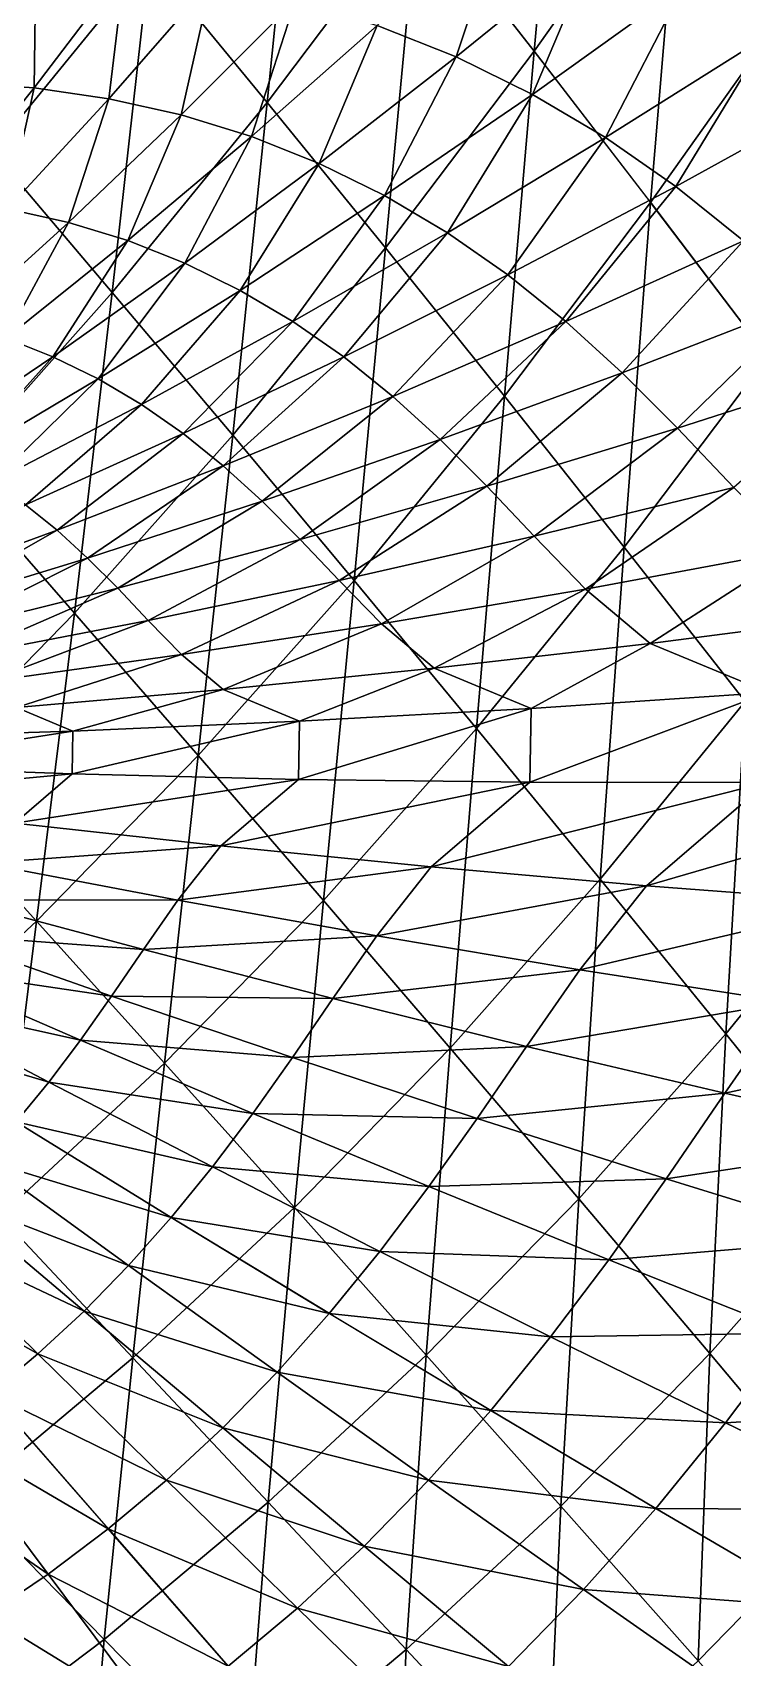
# Model space of a CAD drawing. Header units: metres. Extents: x -232 to 179, y -162 to 161.
# Drawn here: x 110.85 to 130.44, y -123.41 to -77.97 of the extents above; entities that cross this region are included whole.
import ezdxf

# ---------------------------------------------------------------- set-up
doc = ezdxf.new("R2010")
doc.units = ezdxf.units.M

msp = doc.modelspace()

# ---------------------------------------------------------------- linework, layer by layer
for points in [[(124.88434, -78.48924, -635.59906), (125.79421, -68.472946, -642.75964), (121.63532, -74.33864, -643.8518), (121.63542, -74.33854, -643.8517)], [(125.79421, -68.472946, -642.75964), (124.88434, -78.48924, -635.59906), (128.98364, -72.707596, -634.5226), (128.98375, -72.7075, -634.52246)], [(117.42078, -79.92327, -644.7503), (118.3929, -70.25773, -651.8938), (114.123, -75.915726, -652.80414), (114.1231, -75.91563, -652.804)], [(118.3929, -70.25773, -651.8938), (117.42078, -79.92327, -644.7503), (121.63532, -74.33864, -643.8518), (121.63542, -74.33854, -643.8517)], [(110.83106, -71.962814, -660.6656), (109.72917, -81.30166, -653.4881), (114.123, -75.915726, -652.80414), (114.1231, -75.91563, -652.804)], [(128.14575, -82.718994, -627.11444), (128.98364, -72.707596, -634.5226), (124.88434, -78.48924, -635.59906), (124.88444, -78.48914, -635.59894)], [(128.98364, -72.707596, -634.5226), (128.14575, -82.718994, -627.11444), (132.18024, -77.02874, -626.055), (132.18034, -77.02864, -626.0549)], [(133.42638, -73.41688, -504.79126), (131.42117, -78.0527, -508.93576), (129.07355, -76.666405, -506.83118), (129.07365, -76.666306, -506.8311)], [(120.73017, -83.993866, -636.4847), (121.63532, -74.33864, -643.8518), (117.42078, -79.92327, -644.7503), (117.420876, -79.92317, -644.7502)], [(124.09555, -74.46286, -502.79486), (122.70837, -78.65416, -507.1269), (120.49783, -77.77774, -505.39368), (120.49793, -77.77764, -505.3936)], [(121.63532, -74.33864, -643.8518), (120.73017, -83.993866, -636.4847), (124.88434, -78.48924, -635.59906), (124.88444, -78.48914, -635.59894)], [(122.70837, -78.65416, -507.1269), (124.09555, -74.46286, -502.79486), (126.63101, -75.4681, -504.78284), (126.63111, -75.468, -504.78275)], [(126.63101, -75.4681, -504.78284), (124.83789, -79.6989, -508.91272), (122.70837, -78.65416, -507.1269), (122.708466, -78.65406, -507.1268)], [(124.83789, -79.6989, -508.91272), (126.63101, -75.4681, -504.78284), (129.07355, -76.666405, -506.83118), (129.07365, -76.666306, -506.8311)], [(108.77341, -79.37345, -502.59503), (108.42308, -76.03221, -497.6882), (110.94976, -76.02228, -499.08325), (110.94986, -76.02218, -499.08316)], [(110.94976, -76.02228, -499.08325), (110.90303, -79.52052, -503.8609), (108.77341, -79.37345, -502.59503), (108.773506, -79.37335, -502.59494)], [(113.08394, -85.239365, -645.4254), (114.123, -75.915726, -652.80414), (109.72917, -81.30166, -653.4881), (109.72927, -81.30156, -653.488)], [(110.90303, -79.52052, -503.8609), (110.94976, -76.02228, -499.08325), (113.42883, -76.193474, -500.55682), (113.42893, -76.193375, -500.55673)], [(113.42883, -76.193474, -500.55682), (112.98433, -79.822075, -505.18945), (110.90303, -79.52052, -503.8609), (110.90313, -79.520424, -503.8608)], [(112.98433, -79.822075, -505.18945), (113.42883, -76.193474, -500.55682), (115.85167, -76.54451, -502.10342), (115.85177, -76.54441, -502.10333)], [(114.123, -75.915726, -652.80414), (113.08394, -85.239365, -645.4254), (117.42078, -79.92327, -644.7503), (117.420876, -79.92317, -644.7502)], [(115.85167, -76.54451, -502.10342), (115.01051, -80.27646, -506.576), (112.98433, -79.822075, -505.18945), (112.98443, -79.821976, -505.18936)], [(115.01051, -80.27646, -506.576), (115.85167, -76.54451, -502.10342), (118.21034, -77.07346, -503.7175), (118.21044, -77.073364, -503.7174)], [(129.07355, -76.666405, -506.83118), (126.88466, -80.90753, -510.74762), (124.83789, -79.6989, -508.91272), (124.83799, -79.6988, -508.91263)], [(126.88466, -80.90753, -510.74762), (129.07355, -76.666405, -506.83118), (131.42117, -78.0527, -508.93576), (131.42128, -78.0526, -508.93567)], [(118.21034, -77.07346, -503.7175), (116.975555, -80.88146, -508.0159), (115.01051, -80.27646, -506.576), (115.01061, -80.27636, -506.5759)], [(116.975555, -80.88146, -508.0159), (118.21034, -77.07346, -503.7175), (120.49783, -77.77774, -505.39368), (120.49793, -77.77764, -505.3936)], [(131.42601, -87.03847, -618.37427), (132.18024, -77.02874, -626.055), (128.14575, -82.718994, -627.11444), (128.14586, -82.718895, -627.1143)], [(120.49783, -77.77774, -505.39368), (118.87448, -81.63434, -509.50482), (116.975555, -80.88146, -508.0159), (116.975655, -80.88136, -508.0158)], [(118.87448, -81.63434, -509.50482), (120.49783, -77.77774, -505.39368), (122.70837, -78.65416, -507.1269), (122.708466, -78.65406, -507.1268)], [(131.42117, -78.0527, -508.93576), (128.85036, -82.275024, -512.6295), (126.88466, -80.90753, -510.74762), (126.88476, -80.90743, -510.74753)], [(128.85036, -82.275024, -512.6295), (131.42117, -78.0527, -508.93576), (133.67581, -79.6212, -511.09433), (133.67592, -79.6211, -511.09424)], [(124.05725, -88.1366, -627.9861), (124.88434, -78.48924, -635.59906), (120.73017, -83.993866, -636.4847), (120.73027, -83.99377, -636.48456)], [(124.88434, -78.48924, -635.59906), (124.05725, -88.1366, -627.9861), (128.14575, -82.718994, -627.11444), (128.14586, -82.718895, -627.1143)], [(122.70837, -78.65416, -507.1269), (120.70382, -82.53181, -511.03888), (118.87448, -81.63434, -509.50482), (118.87458, -81.63424, -509.50473)], [(120.70382, -82.53181, -511.03888), (122.70837, -78.65416, -507.1269), (124.83789, -79.6989, -508.91272), (124.83799, -79.6988, -508.91263)], [(108.403076, -82.644035, -507.16663), (108.77341, -79.37345, -502.59503), (110.90303, -79.52052, -503.8609), (110.90313, -79.520424, -503.8608)], [(110.90303, -79.52052, -503.8609), (110.15604, -82.898026, -508.28564), (108.403076, -82.644035, -507.16663), (108.403175, -82.643936, -507.16653)], [(110.15604, -82.898026, -508.28564), (110.90303, -79.52052, -503.8609), (112.98433, -79.822075, -505.18945), (112.98443, -79.821976, -505.18936)], [(112.98433, -79.822075, -505.18945), (111.86259, -83.28072, -509.45343), (110.15604, -82.898026, -508.28564), (110.156136, -82.89793, -508.28555)], [(111.86259, -83.28072, -509.45343), (112.98433, -79.822075, -505.18945), (115.01051, -80.27646, -506.576), (115.01061, -80.27636, -506.5759)], [(116.455475, -89.233795, -637.15015), (117.42078, -79.92327, -644.7503), (113.08394, -85.239365, -645.4254), (113.08404, -85.239265, -645.4253)], [(117.42078, -79.92327, -644.7503), (116.455475, -89.233795, -637.15015), (120.73017, -83.993866, -636.4847), (120.73027, -83.99377, -636.48456)], [(124.83789, -79.6989, -508.91272), (122.462074, -83.57007, -512.6151), (120.70382, -82.53181, -511.03888), (120.70392, -82.53171, -511.0388)], [(122.462074, -83.57007, -512.6151), (124.83789, -79.6989, -508.91272), (126.88466, -80.90753, -510.74762), (126.88476, -80.90743, -510.74753)], [(133.67581, -79.6212, -511.09433), (130.74179, -83.79571, -514.5591), (128.85036, -82.275024, -512.6295), (128.85046, -82.274925, -512.6294)], [(115.01051, -80.27646, -506.576), (113.51763, -83.79029, -510.6662), (111.86259, -83.28072, -509.45343), (111.862686, -83.280624, -509.45334)], [(113.51763, -83.79029, -510.6662), (115.01051, -80.27646, -506.576), (116.975555, -80.88146, -508.0159), (116.975655, -80.88136, -508.0158)], [(116.975555, -80.88146, -508.0159), (115.117, -84.42439, -511.92023), (113.51763, -83.79029, -510.6662), (113.51773, -83.79019, -510.6661)], [(115.117, -84.42439, -511.92023), (116.975555, -80.88146, -508.0159), (118.87448, -81.63434, -509.50482), (118.87458, -81.63424, -509.50473)], [(109.72917, -81.30166, -653.4881), (108.591156, -90.28762, -645.85895), (113.08394, -85.239365, -645.4254), (113.08404, -85.239265, -645.4253)], [(126.88466, -80.90753, -510.74762), (124.15068, -84.7448, -514.2318), (122.462074, -83.57007, -512.6151), (122.46217, -83.56997, -512.615)], [(124.15068, -84.7448, -514.2318), (126.88466, -80.90753, -510.74762), (128.85036, -82.275024, -512.6295), (128.85046, -82.274925, -512.6294)], [(118.87448, -81.63434, -509.50482), (116.65775, -85.18028, -513.2123), (115.117, -84.42439, -511.92023), (115.117096, -84.42429, -511.92014)], [(116.65775, -85.18028, -513.2123), (118.87448, -81.63434, -509.50482), (120.70382, -82.53181, -511.03888), (120.70392, -82.53171, -511.0388)], [(120.70382, -82.53181, -511.03888), (118.13863, -86.054756, -514.53986), (116.65775, -85.18028, -513.2123), (116.65785, -85.18018, -513.21216)], [(118.13863, -86.054756, -514.53986), (120.70382, -82.53181, -511.03888), (122.462074, -83.57007, -512.6151), (122.46217, -83.56997, -512.615)], [(128.85036, -82.275024, -512.6295), (125.7755, -86.05112, -515.8893), (124.15068, -84.7448, -514.2318), (124.15078, -84.7447, -514.2317)], [(125.7755, -86.05112, -515.8893), (128.85036, -82.275024, -512.6295), (130.74179, -83.79571, -514.5591), (130.7419, -83.79561, -514.55896)], [(108.75785, -86.10079, -512.35504), (110.15604, -82.898026, -508.28564), (111.86259, -83.28072, -509.45343), (111.862686, -83.280624, -509.45334)], [(127.408806, -92.36163, -619.23065), (128.14575, -82.718994, -627.11444), (124.05725, -88.1366, -627.9861), (124.05735, -88.1365, -627.98596)], [(128.14575, -82.718994, -627.11444), (127.408806, -92.36163, -619.23065), (131.42601, -87.03847, -618.37427), (131.42612, -87.03837, -618.37415)], [(111.86259, -83.28072, -509.45343), (110.114204, -86.51839, -513.3489), (108.75785, -86.10079, -512.35504), (108.75795, -86.10069, -512.3549)], [(110.114204, -86.51839, -513.3489), (111.86259, -83.28072, -509.45343), (113.51763, -83.79029, -510.6662), (113.51773, -83.79019, -510.6661)], [(122.462074, -83.57007, -512.6151), (119.56085, -87.04417, -515.9015), (118.13863, -86.054756, -514.53986), (118.13873, -86.05466, -514.53973)], [(119.56085, -87.04417, -515.9015), (122.462074, -83.57007, -512.6151), (124.15068, -84.7448, -514.2318), (124.15078, -84.7447, -514.2317)], [(113.51763, -83.79029, -510.6662), (111.42492, -87.038055, -514.3766), (110.114204, -86.51839, -513.3489), (110.1143, -86.51829, -513.34875)], [(111.42492, -87.038055, -514.3766), (113.51763, -83.79029, -510.6662), (115.117, -84.42439, -511.92023), (115.117096, -84.42429, -511.92014)], [(119.85013, -93.29368, -628.641), (120.73017, -83.993866, -636.4847), (116.455475, -89.233795, -637.15015), (116.455574, -89.233696, -637.15)], [(120.73017, -83.993866, -636.4847), (119.85013, -93.29368, -628.641), (124.05725, -88.1366, -627.9861), (124.05735, -88.1365, -627.98596)], [(130.74179, -83.79571, -514.5591), (127.34959, -87.48336, -517.5917), (125.7755, -86.05112, -515.8893), (125.7756, -86.05102, -515.88916)], [(127.34959, -87.48336, -517.5917), (130.74179, -83.79571, -514.5591), (132.57419, -85.46298, -516.5408), (132.5743, -85.46288, -516.54065)], [(115.117, -84.42439, -511.92023), (112.6876, -87.657524, -515.4355), (111.42492, -87.038055, -514.3766), (111.42502, -87.03796, -514.37646)], [(112.6876, -87.657524, -515.4355), (115.117, -84.42439, -511.92023), (116.65775, -85.18028, -513.2123), (116.65785, -85.18018, -513.21216)], [(124.15068, -84.7448, -514.2318), (120.92935, -88.14441, -517.29755), (119.56085, -87.04417, -515.9015), (119.56095, -87.04407, -515.90137)], [(120.92935, -88.14441, -517.29755), (124.15068, -84.7448, -514.2318), (125.7755, -86.05112, -515.8893), (125.7756, -86.05102, -515.88916)], [(112.02706, -94.20972, -637.57745), (113.08394, -85.239365, -645.4254), (108.591156, -90.28762, -645.85895), (108.591255, -90.28752, -645.8588)], [(113.08394, -85.239365, -645.4254), (112.02706, -94.20972, -637.57745), (116.455475, -89.233795, -637.15015), (116.455574, -89.233696, -637.15)], [(116.65775, -85.18028, -513.2123), (113.90122, -88.374176, -516.52344), (112.6876, -87.657524, -515.4355), (112.6877, -87.657425, -515.43536)], [(113.90122, -88.374176, -516.52344), (116.65775, -85.18028, -513.2123), (118.13863, -86.054756, -514.53986), (118.13873, -86.05466, -514.53973)], [(132.57419, -85.46298, -516.5408), (128.89874, -89.03471, -519.3492), (127.34959, -87.48336, -517.5917), (127.349686, -87.48326, -517.59155)], [(128.89874, -89.03471, -519.3492), (132.57419, -85.46298, -516.5408), (134.37756, -87.268906, -518.58673), (134.37767, -87.26881, -518.5866)], [(118.13863, -86.054756, -514.53986), (115.066765, -89.18501, -517.63934), (113.90122, -88.374176, -516.52344), (113.90132, -88.37408, -516.5233)], [(115.066765, -89.18501, -517.63934), (118.13863, -86.054756, -514.53986), (119.56085, -87.04417, -515.9015), (119.56095, -87.04407, -515.90137)], [(125.7755, -86.05112, -515.8893), (122.25512, -89.35071, -518.7313), (120.92935, -88.14441, -517.29755), (120.92945, -88.14431, -517.2974)], [(122.25512, -89.35071, -518.7313), (125.7755, -86.05112, -515.8893), (127.34959, -87.48336, -517.5917), (127.349686, -87.48326, -517.59155)], [(107.78842, -89.48738, -516.8772), (110.114204, -86.51839, -513.3489), (111.42492, -87.038055, -514.3766), (111.42502, -87.03796, -514.37646)], [(111.42492, -87.038055, -514.3766), (108.78259, -89.97511, -517.71094), (107.78842, -89.48738, -516.8772), (107.78852, -89.48728, -516.8771)], [(108.78259, -89.97511, -517.71094), (111.42492, -87.038055, -514.3766), (112.6876, -87.657524, -515.4355), (112.6877, -87.657425, -515.43536)], [(119.56085, -87.04417, -515.9015), (116.18828, -90.08669, -518.78345), (115.066765, -89.18501, -517.63934), (115.066864, -89.18491, -517.6392)], [(116.18828, -90.08669, -518.78345), (119.56085, -87.04417, -515.9015), (120.92935, -88.14441, -517.29755), (120.92945, -88.14431, -517.2974)], [(130.79224, -96.68032, -610.19165), (131.42601, -87.03847, -618.37427), (127.408806, -92.36163, -619.23065), (127.408905, -92.361534, -619.2305)], [(112.6876, -87.657524, -515.4355), (109.73813, -90.53937, -518.5675), (108.78259, -89.97511, -517.71094), (108.78269, -89.97501, -517.7108)], [(109.73813, -90.53937, -518.5675), (112.6876, -87.657524, -515.4355), (113.90122, -88.374176, -516.52344), (113.90132, -88.37408, -516.5233)], [(127.34959, -87.48336, -517.5917), (123.55989, -90.65733, -520.2116), (122.25512, -89.35071, -518.7313), (122.25522, -89.35061, -518.7312)], [(123.55989, -90.65733, -520.2116), (127.34959, -87.48336, -517.5917), (128.89874, -89.03471, -519.3492), (128.89885, -89.034615, -519.34906)], [(134.37756, -87.268906, -518.58673), (130.4741, -90.695816, -521.1848), (128.89874, -89.03471, -519.3492), (128.89885, -89.034615, -519.34906)], [(120.92935, -88.14441, -517.29755), (117.27478, -91.07529, -519.9585), (116.18828, -90.08669, -518.78345), (116.18838, -90.08659, -518.7833)], [(117.27478, -91.07529, -519.9585), (120.92935, -88.14441, -517.29755), (122.25512, -89.35071, -518.7313), (122.25522, -89.35061, -518.7312)], [(123.27501, -97.42883, -619.8742), (124.05725, -88.1366, -627.9861), (119.85013, -93.29368, -628.641), (119.85023, -93.29358, -628.64087)], [(124.05725, -88.1366, -627.9861), (123.27501, -97.42883, -619.8742), (127.408806, -92.36163, -619.23065), (127.408905, -92.361534, -619.2305)], [(113.90122, -88.374176, -516.52344), (110.655815, -91.17778, -519.4461), (109.73813, -90.53937, -518.5675), (109.73823, -90.53927, -518.5674)], [(110.655815, -91.17778, -519.4461), (113.90122, -88.374176, -516.52344), (115.066765, -89.18501, -517.63934), (115.066864, -89.18491, -517.6392)], [(128.89874, -89.03471, -519.3492), (124.886734, -92.05639, -521.7577), (123.55989, -90.65733, -520.2116), (123.55999, -90.657234, -520.2115)], [(124.886734, -92.05639, -521.7577), (128.89874, -89.03471, -519.3492), (130.4741, -90.695816, -521.1848), (130.47421, -90.69572, -521.1847)], [(115.066765, -89.18501, -517.63934), (111.53883, -91.88771, -520.3469), (110.655815, -91.17778, -519.4461), (110.655914, -91.17768, -519.446)], [(111.53883, -91.88771, -520.3469), (115.066765, -89.18501, -517.63934), (116.18828, -90.08669, -518.78345), (116.18838, -90.08659, -518.7833)], [(115.49172, -98.19094, -629.0616), (116.455475, -89.233795, -637.15015), (112.02706, -94.20972, -637.57745), (112.02716, -94.20962, -637.57733)], [(116.455475, -89.233795, -637.15015), (115.49172, -98.19094, -629.0616), (119.85013, -93.29368, -628.641), (119.85023, -93.29358, -628.64087)], [(122.25512, -89.35071, -518.7313), (118.34407, -92.146095, -521.17163), (117.27478, -91.07529, -519.9585), (117.27488, -91.07519, -519.9584)], [(118.34407, -92.146095, -521.17163), (122.25512, -89.35071, -518.7313), (123.55989, -90.65733, -520.2116), (123.55999, -90.657234, -520.2115)], [(108.591156, -90.28762, -645.85895), (107.43029, -98.91586, -637.7551), (112.02706, -94.20972, -637.57745), (112.02716, -94.20962, -637.57733)], [(116.18828, -90.08669, -518.78345), (112.39429, -92.66608, -521.2721), (111.53883, -91.88771, -520.3469), (111.53893, -91.88761, -520.3468)], [(112.39429, -92.66608, -521.2721), (116.18828, -90.08669, -518.78345), (117.27478, -91.07529, -519.9585), (117.27488, -91.07519, -519.9584)], [(123.55989, -90.65733, -520.2116), (119.43145, -93.29265, -522.4386), (118.34407, -92.146095, -521.17163), (118.34417, -92.145996, -521.1715)], [(119.43145, -93.29265, -522.4386), (123.55989, -90.65733, -520.2116), (124.886734, -92.05639, -521.7577), (124.88683, -92.05629, -521.75757)], [(130.4741, -90.695816, -521.1848), (126.32877, -93.534134, -523.4132), (124.886734, -92.05639, -521.7577), (124.88683, -92.05629, -521.75757)], [(126.32877, -93.534134, -523.4132), (130.4741, -90.695816, -521.1848), (132.18625, -92.45035, -523.1504), (132.18636, -92.45025, -523.15027)], [(106.968994, -93.556015, -521.98804), (110.655815, -91.17778, -519.4461), (111.53883, -91.88771, -520.3469), (111.53893, -91.88761, -520.3468)], [(117.27478, -91.07529, -519.9585), (113.23619, -93.50918, -522.22723), (112.39429, -92.66608, -521.2721), (112.39439, -92.66598, -521.272)], [(113.23619, -93.50918, -522.22723), (117.27478, -91.07529, -519.9585), (118.34407, -92.146095, -521.17163), (118.34417, -92.145996, -521.1715)], [(111.53883, -91.88771, -520.3469), (107.60089, -94.13097, -522.6714), (106.968994, -93.556015, -521.98804), (106.96909, -93.555916, -521.9879)], [(107.60089, -94.13097, -522.6714), (111.53883, -91.88771, -520.3469), (112.39429, -92.66608, -521.2721), (112.39439, -92.66598, -521.272)], [(118.34407, -92.146095, -521.17163), (114.09234, -94.41192, -523.2248), (113.23619, -93.50918, -522.22723), (113.23629, -93.50908, -522.2271)], [(114.09234, -94.41192, -523.2248), (118.34407, -92.146095, -521.17163), (119.43145, -93.29265, -522.4386), (119.43155, -93.29255, -522.4385)], [(124.886734, -92.05639, -521.7577), (120.613235, -94.5037, -523.79535), (119.43145, -93.29265, -522.4386), (119.43155, -93.29255, -522.4385)], [(120.613235, -94.5037, -523.79535), (124.886734, -92.05639, -521.7577), (126.32877, -93.534134, -523.4132), (126.32887, -93.534035, -523.4131)], [(112.39429, -92.66608, -521.2721), (108.22278, -94.75374, -523.37695), (107.60089, -94.13097, -522.6714), (107.60099, -94.13087, -522.67126)], [(108.22278, -94.75374, -523.37695), (112.39429, -92.66608, -521.2721), (113.23619, -93.50918, -522.22723), (113.23629, -93.50908, -522.2271)], [(126.737885, -101.65013, -610.8228), (127.408806, -92.36163, -619.23065), (123.27501, -97.42883, -619.8742), (123.27511, -97.428734, -619.8741)], [(132.18625, -92.45035, -523.1504), (128.13368, -95.054924, -525.2948), (126.32877, -93.534134, -523.4132), (126.32887, -93.534035, -523.4131)], [(127.408806, -92.36163, -619.23065), (126.737885, -101.65013, -610.8228), (130.79224, -96.68032, -610.19165), (130.79234, -96.68022, -610.1915)], [(128.13368, -95.054924, -525.2948), (132.18625, -92.45035, -523.1504), (134.32921, -94.25598, -525.38446), (134.32932, -94.25588, -525.38434)], [(113.23619, -93.50918, -522.22723), (108.85519, -95.42056, -524.11383), (108.22278, -94.75374, -523.37695), (108.22288, -94.75364, -523.37683)], [(108.85519, -95.42056, -524.11383), (113.23619, -93.50918, -522.22723), (114.09234, -94.41192, -523.2248), (114.09244, -94.41182, -523.2247)], [(119.43145, -93.29265, -522.4386), (115.02281, -95.36543, -524.293), (114.09234, -94.41192, -523.2248), (114.09244, -94.41182, -523.2247)], [(115.02281, -95.36543, -524.293), (119.43145, -93.29265, -522.4386), (120.613235, -94.5037, -523.79535), (120.613335, -94.5036, -523.7952)], [(118.99257, -102.24074, -620.2874), (119.85013, -93.29368, -628.641), (115.49172, -98.19094, -629.0616), (115.49182, -98.19084, -629.06146)], [(119.85013, -93.29368, -628.641), (118.99257, -102.24074, -620.2874), (123.27501, -97.42883, -619.8742), (123.27511, -97.428734, -619.8741)], [(126.32877, -93.534134, -523.4132), (122.0924, -95.75002, -525.3374), (120.613235, -94.5037, -523.79535), (120.613335, -94.5036, -523.7952)], [(122.0924, -95.75002, -525.3374), (126.32877, -93.534134, -523.4132), (128.13368, -95.054924, -525.2948), (128.13379, -95.054825, -525.2947)], [(110.96762, -102.822685, -629.23645), (112.02706, -94.20972, -637.57745), (107.43029, -98.91586, -637.7551), (107.43039, -98.915764, -637.755)], [(114.09234, -94.41192, -523.2248), (109.542496, -96.12489, -524.9029), (108.85519, -95.42056, -524.11383), (108.855286, -95.42046, -524.1137)], [(109.542496, -96.12489, -524.9029), (114.09234, -94.41192, -523.2248), (115.02281, -95.36543, -524.293), (115.02291, -95.36533, -524.2929)], [(112.02706, -94.20972, -637.57745), (110.96762, -102.822685, -629.23645), (115.49172, -98.19094, -629.0616), (115.49182, -98.19084, -629.06146)], [(120.613235, -94.5037, -523.79535), (116.18742, -96.346725, -525.50714), (115.02281, -95.36543, -524.293), (115.02291, -95.36533, -524.2929)], [(116.18742, -96.346725, -525.50714), (120.613235, -94.5037, -523.79535), (122.0924, -95.75002, -525.3374), (122.0925, -95.74992, -525.3373)], [(134.32921, -94.25598, -525.38446), (131.43976, -96.42723, -527.9226), (128.13368, -95.054924, -525.2948), (128.13379, -95.054825, -525.2947)], [(115.02281, -95.36543, -524.293), (110.40276, -96.84974, -525.79974), (109.542496, -96.12489, -524.9029), (109.542595, -96.124794, -524.9028)], [(110.40276, -96.84974, -525.79974), (115.02281, -95.36543, -524.293), (116.18742, -96.346725, -525.50714), (116.18752, -96.34663, -525.507)], [(128.13368, -95.054924, -525.2948), (124.8018, -96.87466, -527.49097), (122.0924, -95.75002, -525.3374), (122.0925, -95.74992, -525.3373)], [(124.8018, -96.87466, -527.49097), (128.13368, -95.054924, -525.2948), (131.43976, -96.42723, -527.9226), (131.43987, -96.42713, -527.9225)], [(122.0924, -95.75002, -525.3374), (118.32068, -97.2322, -527.20276), (116.18742, -96.346725, -525.50714), (116.18752, -96.34663, -525.507)], [(118.32068, -97.2322, -527.20276), (122.0924, -95.75002, -525.3374), (124.8018, -96.87466, -527.49097), (124.8019, -96.87456, -527.49084)], [(116.18742, -96.346725, -525.50714), (111.97852, -97.50382, -527.05225), (110.40276, -96.84974, -525.79974), (110.40286, -96.84964, -525.7996)], [(111.97852, -97.50382, -527.05225), (116.18742, -96.346725, -525.50714), (118.32068, -97.2322, -527.20276), (118.32078, -97.2321, -527.20264)], [(124.77067, -98.93729, -528.6686), (131.43976, -96.42723, -527.9226), (131.40176, -98.94409, -529.35956), (131.40187, -98.94399, -529.35944)], [(131.43976, -96.42723, -527.9226), (124.77067, -98.93729, -528.6686), (124.8018, -96.87466, -527.49097), (124.8019, -96.87456, -527.49084)], [(130.24739, -105.96967, -601.4569), (130.79224, -96.68032, -610.19165), (126.737885, -101.65013, -610.8228), (126.73798, -101.65003, -610.8227)], [(130.79224, -96.68032, -610.19165), (130.24739, -105.96967, -601.4569), (134.21574, -101.105255, -600.8391), (134.21585, -101.105156, -600.839)], [(105.75939, -97.692894, -527.0344), (110.40276, -96.84974, -525.79974), (111.97852, -97.50382, -527.05225), (111.97862, -97.50372, -527.0521)], [(111.96042, -98.703415, -527.73706), (118.32068, -97.2322, -527.20276), (118.29616, -98.85621, -528.1299), (118.29626, -98.85611, -528.12976)], [(118.32068, -97.2322, -527.20276), (111.96042, -98.703415, -527.73706), (111.97852, -97.50382, -527.05225), (111.97862, -97.50372, -527.0521)], [(118.29616, -98.85621, -528.1299), (124.8018, -96.87466, -527.49097), (124.77067, -98.93729, -528.6686), (124.77077, -98.93719, -528.66846)], [(124.8018, -96.87466, -527.49097), (118.29616, -98.85621, -528.1299), (118.32068, -97.2322, -527.20276), (118.32078, -97.2321, -527.20264)], [(105.74749, -98.48108, -527.48444), (111.97852, -97.50382, -527.05225), (111.96042, -98.703415, -527.73706), (111.96052, -98.703316, -527.73694)], [(111.97852, -97.50382, -527.05225), (105.74749, -98.48108, -527.48444), (105.75939, -97.692894, -527.0344), (105.75949, -97.692795, -527.0343)], [(122.53776, -106.36955, -611.2281), (123.27501, -97.42883, -619.8742), (118.99257, -102.24074, -620.2874), (118.99267, -102.24064, -620.2873)], [(123.27501, -97.42883, -619.8742), (122.53776, -106.36955, -611.2281), (126.737885, -101.65013, -610.8228), (126.73798, -101.65003, -610.8227)], [(111.96042, -98.703415, -527.73706), (104.69203, -99.38442, -527.42255), (105.74749, -98.48108, -527.48444), (105.74759, -98.48098, -527.4843)], [(114.54733, -106.79174, -620.4592), (115.49172, -98.19094, -629.0616), (110.96762, -102.822685, -629.23645), (110.96772, -102.822586, -629.2363)], [(115.49172, -98.19094, -629.0616), (114.54733, -106.79174, -620.4592), (118.99257, -102.24074, -620.2874), (118.99267, -102.24064, -620.2873)], [(104.69203, -99.38442, -527.42255), (111.96042, -98.703415, -527.73706), (110.35402, -100.078285, -527.64294), (110.35412, -100.078186, -527.6428)], [(107.43029, -98.91586, -637.7551), (106.27453, -107.1796, -629.15845), (110.96762, -102.822685, -629.23645), (110.96772, -102.822586, -629.2363)], [(118.29616, -98.85621, -528.1299), (110.35402, -100.078285, -527.64294), (111.96042, -98.703415, -527.73706), (111.96052, -98.703316, -527.73694)], [(110.35402, -100.078285, -527.64294), (118.29616, -98.85621, -528.1299), (116.121445, -100.71748, -528.00244), (116.121544, -100.717384, -528.0023)], [(124.77067, -98.93729, -528.6686), (116.121445, -100.71748, -528.00244), (118.29616, -98.85621, -528.1299), (118.29626, -98.85611, -528.12976)], [(116.121445, -100.71748, -528.00244), (124.77067, -98.93729, -528.6686), (122.00859, -101.30127, -528.50665), (122.00869, -101.30117, -528.50653)], [(131.40176, -98.94409, -529.35956), (122.00859, -101.30127, -528.50665), (124.77067, -98.93729, -528.6686), (124.77077, -98.93719, -528.66846)], [(122.00859, -101.30127, -528.50665), (131.40176, -98.94409, -529.35956), (128.03142, -101.828674, -529.162), (128.03152, -101.828575, -529.16187)], [(128.03142, -101.828674, -529.162), (138.20941, -98.8736, -530.2106), (134.2078, -102.29847, -529.97595), (134.2079, -102.29837, -529.9758)], [(138.20941, -98.8736, -530.2106), (128.03142, -101.828674, -529.162), (131.40176, -98.94409, -529.35956), (131.40187, -98.94399, -529.35944)], [(116.121445, -100.71748, -528.00244), (109.4659, -101.19916, -527.79987), (110.35402, -100.078285, -527.64294), (110.35412, -100.078186, -527.6428)], [(109.4659, -101.19916, -527.79987), (116.121445, -100.71748, -528.00244), (114.91911, -102.2349, -528.21484), (114.91921, -102.2348, -528.2147)], [(122.00859, -101.30127, -528.50665), (114.91911, -102.2349, -528.21484), (116.121445, -100.71748, -528.00244), (116.121544, -100.717384, -528.0023)], [(114.91911, -102.2349, -528.21484), (108.75253, -102.22076, -527.99615), (109.4659, -101.19916, -527.79987), (109.465996, -101.19906, -527.79974)], [(114.91911, -102.2349, -528.21484), (122.00859, -101.30127, -528.50665), (120.48153, -103.22852, -528.7764), (120.48163, -103.228424, -528.7763)], [(128.03142, -101.828674, -529.162), (120.48153, -103.22852, -528.7764), (122.00859, -101.30127, -528.50665), (122.00869, -101.30117, -528.50653)], [(133.81313, -110.40111, -591.7424), (134.21574, -101.105255, -600.8391), (130.24739, -105.96967, -601.4569), (130.2475, -105.969574, -601.4568)], [(126.13634, -110.589005, -601.8536), (126.737885, -101.65013, -610.8228), (122.53776, -106.36955, -611.2281), (122.53786, -106.36945, -611.22797)], [(126.737885, -101.65013, -610.8228), (126.13634, -110.589005, -601.8536), (130.24739, -105.96967, -601.4569), (130.2475, -105.969574, -601.4568)], [(113.95336, -103.617935, -528.4806), (108.09558, -103.179634, -528.1874), (108.75253, -102.22076, -527.99615), (108.75263, -102.22066, -527.99603)], [(108.75253, -102.22076, -527.99615), (114.91911, -102.2349, -528.21484), (113.95336, -103.617935, -528.4806), (113.95346, -103.617836, -528.48047)], [(120.48153, -103.22852, -528.7764), (113.95336, -103.617935, -528.4806), (114.91911, -102.2349, -528.21484), (114.91921, -102.2348, -528.2147)], [(118.177956, -110.833084, -611.3966), (118.99257, -102.24074, -620.2874), (114.54733, -106.79174, -620.4592), (114.54743, -106.79164, -620.4591)], [(118.99257, -102.24074, -620.2874), (118.177956, -110.833084, -611.3966), (122.53776, -106.36955, -611.2281), (122.53786, -106.36945, -611.22797)], [(120.48153, -103.22852, -528.7764), (128.03142, -101.828674, -529.162), (126.16807, -104.18035, -529.4912), (126.16817, -104.18025, -529.4911)], [(134.2078, -102.29847, -529.97595), (126.16807, -104.18035, -529.4912), (128.03142, -101.828674, -529.162), (128.03152, -101.828575, -529.16187)], [(126.16807, -104.18035, -529.4912), (134.2078, -102.29847, -529.97595), (131.99544, -105.090614, -530.3669), (131.99554, -105.090515, -530.36676)], [(109.93605, -111.072716, -620.38257), (110.96762, -102.822685, -629.23645), (106.27453, -107.1796, -629.15845), (106.27463, -107.179504, -629.1583)], [(110.96762, -102.822685, -629.23645), (109.93605, -111.072716, -620.38257), (114.54733, -106.79174, -620.4592), (114.54743, -106.79164, -620.4591)], [(113.063995, -104.91605, -528.7395), (107.45056, -104.08937, -528.3568), (108.09558, -103.179634, -528.1874), (108.09568, -103.179535, -528.18726)], [(108.09558, -103.179634, -528.1874), (113.95336, -103.617935, -528.4806), (113.063995, -104.91605, -528.7395), (113.064095, -104.915955, -528.7394)], [(113.95336, -103.617935, -528.4806), (120.48153, -103.22852, -528.7764), (119.254944, -104.98509, -529.11395), (119.25504, -104.98499, -529.11383)], [(126.16807, -104.18035, -529.4912), (119.254944, -104.98509, -529.11395), (120.48153, -103.22852, -528.7764), (120.48163, -103.228424, -528.7763)], [(119.254944, -104.98509, -529.11395), (113.063995, -104.91605, -528.7395), (113.95336, -103.617935, -528.4806), (113.95346, -103.617836, -528.48047)], [(112.19077, -106.147644, -528.9688), (106.796906, -104.95552, -528.4961), (107.45056, -104.08937, -528.3568), (107.45066, -104.08927, -528.3567)], [(107.45056, -104.08937, -528.3568), (113.063995, -104.91605, -528.7395), (112.19077, -106.147644, -528.9688), (112.19087, -106.147545, -528.9687)], [(119.254944, -104.98509, -529.11395), (126.16807, -104.18035, -529.4912), (124.67136, -106.32375, -529.9031), (124.671455, -106.323654, -529.90295)], [(131.99544, -105.090614, -530.3669), (124.67136, -106.32375, -529.9031), (126.16807, -104.18035, -529.4912), (126.16817, -104.18025, -529.4911)], [(111.30586, -107.32022, -529.1575), (106.12428, -105.78002, -528.6008), (106.796906, -104.95552, -528.4961), (106.797005, -104.95542, -528.496)], [(106.796906, -104.95552, -528.4961), (112.19077, -106.147644, -528.9688), (111.30586, -107.32022, -529.1575), (111.30596, -107.32012, -529.15735)], [(118.12537, -106.63382, -529.44275), (112.19077, -106.147644, -528.9688), (113.063995, -104.91605, -528.7395), (113.064095, -104.915955, -528.7394)], [(113.063995, -104.91605, -528.7395), (119.254944, -104.98509, -529.11395), (118.12537, -106.63382, -529.44275), (118.125465, -106.63372, -529.4426)], [(124.67136, -106.32375, -529.9031), (118.12537, -106.63382, -529.44275), (119.254944, -104.98509, -529.11395), (119.25504, -104.98499, -529.11383)], [(124.67136, -106.32375, -529.9031), (131.99544, -105.090614, -530.3669), (130.21838, -107.63549, -530.85583), (130.21849, -107.63539, -530.8557)], [(137.98239, -105.959496, -531.41235), (130.21838, -107.63549, -530.85583), (131.99544, -105.090614, -530.3669), (131.99554, -105.090515, -530.36676)], [(106.12428, -105.78002, -528.6008), (111.30586, -107.32022, -529.1575), (110.39528, -108.43642, -529.29926), (110.39538, -108.43632, -529.29913)], [(117.0163, -108.198044, -529.734), (111.30586, -107.32022, -529.1575), (112.19077, -106.147644, -528.9688), (112.19087, -106.147545, -528.9687)], [(112.19077, -106.147644, -528.9688), (118.12537, -106.63382, -529.44275), (117.0163, -108.198044, -529.734), (117.016396, -108.197945, -529.7339)], [(118.12537, -106.63382, -529.44275), (124.67136, -106.32375, -529.9031), (123.29302, -108.33556, -530.3043), (123.29312, -108.335464, -530.3042)], [(130.21838, -107.63549, -530.85583), (123.29302, -108.33556, -530.3043), (124.67136, -106.32375, -529.9031), (124.671455, -106.323654, -529.90295)], [(129.79839, -114.91222, -592.12976), (130.24739, -105.96967, -601.4569), (126.13634, -110.589005, -601.8536), (126.13644, -110.588905, -601.85345)], [(130.24739, -105.96967, -601.4569), (129.79839, -114.91222, -592.12976), (133.81313, -110.40111, -591.7424), (133.81323, -110.40101, -591.74225)], [(130.21838, -107.63549, -530.85583), (137.98239, -105.959496, -531.41235), (135.91374, -108.92197, -531.98157), (135.91385, -108.92187, -531.98145)], [(123.29302, -108.33556, -530.3043), (117.0163, -108.198044, -529.734), (118.12537, -106.63382, -529.44275), (118.125465, -106.63372, -529.4426)], [(121.86898, -114.957886, -602.01855), (122.53776, -106.36955, -611.2281), (118.177956, -110.833084, -611.3966), (118.178055, -110.832985, -611.3965)], [(122.53776, -106.36955, -611.2281), (121.86898, -114.957886, -602.01855), (126.13634, -110.589005, -601.8536), (126.13644, -110.588905, -601.85345)], [(113.65529, -115.031784, -611.3214), (114.54733, -106.79174, -620.4592), (109.93605, -111.072716, -620.38257), (109.93615, -111.07262, -620.38245)], [(114.54733, -106.79174, -620.4592), (113.65529, -115.031784, -611.3214), (118.177956, -110.833084, -611.3966), (118.178055, -110.832985, -611.3965)], [(115.89238, -109.687325, -529.97363), (110.39528, -108.43642, -529.29926), (111.30586, -107.32022, -529.1575), (111.30596, -107.32012, -529.15735)], [(111.30586, -107.32022, -529.1575), (117.0163, -108.198044, -529.734), (115.89238, -109.687325, -529.97363), (115.89248, -109.687225, -529.9735)], [(123.29302, -108.33556, -530.3043), (130.21838, -107.63549, -530.85583), (128.5819, -110.02411, -531.3323), (128.582, -110.02401, -531.33215)], [(135.91374, -108.92197, -531.98157), (128.5819, -110.02411, -531.3323), (130.21838, -107.63549, -530.85583), (130.21849, -107.63539, -530.8557)], [(114.73586, -111.10499, -530.1537), (109.45195, -109.49637, -529.39026), (110.39528, -108.43642, -529.29926), (110.39538, -108.43632, -529.29913)], [(110.39528, -108.43642, -529.29926), (115.89238, -109.687325, -529.97363), (114.73586, -111.10499, -530.1537), (114.73596, -111.10489, -530.15356)], [(121.93971, -110.24427, -530.65967), (115.89238, -109.687325, -529.97363), (117.0163, -108.198044, -529.734), (117.016396, -108.197945, -529.7339)], [(117.0163, -108.198044, -529.734), (123.29302, -108.33556, -530.3043), (121.93971, -110.24427, -530.65967), (121.93981, -110.24417, -530.65955)], [(128.5819, -110.02411, -531.3323), (121.93971, -110.24427, -530.65967), (123.29302, -108.33556, -530.3043), (123.29312, -108.335464, -530.3042)], [(128.5819, -110.02411, -531.3323), (135.91374, -108.92197, -531.98157), (134.0087, -111.70255, -532.53613), (134.0088, -111.70245, -532.536)], [(113.53775, -112.451225, -530.2693), (108.47276, -110.498856, -529.4281), (109.45195, -109.49637, -529.39026), (109.45205, -109.49627, -529.39014)], [(109.45195, -109.49637, -529.39026), (114.73586, -111.10499, -530.1537), (113.53775, -112.451225, -530.2693), (113.53785, -112.451126, -530.26917)], [(120.56829, -112.061516, -530.952), (114.73586, -111.10499, -530.1537), (115.89238, -109.687325, -529.97363), (115.89248, -109.687225, -529.9735)], [(115.89238, -109.687325, -529.97363), (121.93971, -110.24427, -530.65967), (120.56829, -112.061516, -530.952), (120.56839, -112.06142, -530.9519)], [(126.9751, -112.29031, -531.7542), (120.56829, -112.061516, -530.952), (121.93971, -110.24427, -530.65967), (121.93981, -110.24417, -530.65955)], [(121.93971, -110.24427, -530.65967), (128.5819, -110.02411, -531.3323), (126.9751, -112.29031, -531.7542), (126.9752, -112.290215, -531.7541)], [(134.0087, -111.70255, -532.53613), (126.9751, -112.29031, -531.7542), (128.5819, -110.02411, -531.3323), (128.582, -110.02401, -531.33215)], [(133.5354, -119.35405, -582.01776), (133.81313, -110.40111, -591.7424), (129.79839, -114.91222, -592.12976), (129.7985, -114.91212, -592.12964)], [(112.2941, -113.72447, -530.3174), (107.457, -111.441864, -529.41125), (108.47276, -110.498856, -529.4281), (108.47286, -110.49876, -529.428)], [(108.47276, -110.498856, -529.4281), (113.53775, -112.451225, -530.2693), (112.2941, -113.72447, -530.3174), (112.2942, -113.72437, -530.31726)], [(117.44223, -119.06754, -601.94495), (118.177956, -110.833084, -611.3966), (113.65529, -115.031784, -611.3214), (113.65539, -115.031685, -611.3213)], [(118.177956, -110.833084, -611.3966), (117.44223, -119.06754, -601.94495), (121.86898, -114.957886, -602.01855), (121.86908, -114.95779, -602.01843)], [(125.63103, -119.17874, -592.29083), (126.13634, -110.589005, -601.8536), (121.86898, -114.957886, -602.01855), (121.86908, -114.95779, -602.01843)], [(126.13634, -110.589005, -601.8536), (125.63103, -119.17874, -592.29083), (129.79839, -114.91222, -592.12976), (129.7985, -114.91212, -592.12964)], [(109.93605, -111.072716, -620.38257), (108.97366, -118.95477, -610.9984), (113.65529, -115.031784, -611.3214), (113.65539, -115.031685, -611.3213)], [(119.15708, -113.79138, -531.17175), (113.53775, -112.451225, -530.2693), (114.73586, -111.10499, -530.1537), (114.73596, -111.10489, -530.15356)], [(114.73586, -111.10499, -530.1537), (120.56829, -112.061516, -530.952), (119.15708, -113.79138, -531.17175), (119.15718, -113.79128, -531.17163)], [(111.00398, -114.92217, -530.2959), (106.405525, -112.32295, -529.3387), (107.457, -111.441864, -529.41125), (107.4571, -111.441765, -529.41113)], [(107.457, -111.441864, -529.41125), (112.2941, -113.72447, -530.3174), (111.00398, -114.92217, -530.2959), (111.00408, -114.92207, -530.2958)], [(126.9751, -112.29031, -531.7542), (134.0087, -111.70255, -532.53613), (132.13824, -114.34063, -533.02734), (132.13835, -114.34053, -533.0272)], [(125.34682, -114.44794, -532.1013), (119.15708, -113.79138, -531.17175), (120.56829, -112.061516, -530.952), (120.56839, -112.06142, -530.9519)], [(120.56829, -112.061516, -530.952), (126.9751, -112.29031, -531.7542), (125.34682, -114.44794, -532.1013), (125.34692, -114.44784, -532.1012)], [(106.405525, -112.32295, -529.3387), (111.00398, -114.92217, -530.2959), (109.668526, -116.04123, -530.2038), (109.668625, -116.04113, -530.2037)], [(117.69512, -115.43409, -531.3128), (112.2941, -113.72447, -530.3174), (113.53775, -112.451225, -530.2693), (113.53785, -112.451126, -530.26917)], [(113.53775, -112.451225, -530.2693), (119.15708, -113.79138, -531.17175), (117.69512, -115.43409, -531.3128), (117.69522, -115.43399, -531.3127)], [(132.13824, -114.34063, -533.02734), (125.34682, -114.44794, -532.1013), (126.9751, -112.29031, -531.7542), (126.9752, -112.290215, -531.7541)], [(116.17759, -116.98773, -531.37146), (111.00398, -114.92217, -530.2959), (112.2941, -113.72447, -530.3174), (112.2942, -113.72437, -530.31726)], [(112.2941, -113.72447, -530.3174), (117.69512, -115.43409, -531.3128), (116.17759, -116.98773, -531.37146), (116.17769, -116.98763, -531.37134)], [(123.67128, -116.50181, -532.3622), (117.69512, -115.43409, -531.3128), (119.15708, -113.79138, -531.17175), (119.15718, -113.79128, -531.17163)], [(119.15708, -113.79138, -531.17175), (125.34682, -114.44794, -532.1013), (123.67128, -116.50181, -532.3622), (123.67138, -116.50171, -532.36206)], [(130.24277, -116.85231, -533.4314), (123.67128, -116.50181, -532.3622), (125.34682, -114.44794, -532.1013), (125.34692, -114.44784, -532.1012)], [(125.34682, -114.44794, -532.1013), (132.13824, -114.34063, -533.02734), (130.24277, -116.85231, -533.4314), (130.24287, -116.85221, -533.4313)], [(137.44699, -116.4001, -534.49036), (130.24277, -116.85231, -533.4314), (132.13824, -114.34063, -533.02734), (132.13835, -114.34053, -533.0272)], [(114.60336, -118.44919, -531.3453), (109.668526, -116.04123, -530.2038), (111.00398, -114.92217, -530.2959), (111.00408, -114.92207, -530.2958)], [(111.00398, -114.92217, -530.2959), (116.17759, -116.98773, -531.37146), (114.60336, -118.44919, -531.3453), (114.60346, -118.44909, -531.34515)], [(121.30798, -123.19211, -592.219), (121.86898, -114.957886, -602.01855), (117.44223, -119.06754, -601.94495), (117.44233, -119.067444, -601.9448)], [(121.86898, -114.957886, -602.01855), (121.30798, -123.19211, -592.219), (125.63103, -119.17874, -592.29083), (125.63113, -119.17864, -592.2907)], [(129.47614, -123.5099, -582.1747), (129.79839, -114.91222, -592.12976), (125.63103, -119.17874, -592.29083), (125.63113, -119.17864, -592.2907)], [(129.79839, -114.91222, -592.12976), (129.47614, -123.5099, -582.1747), (133.5354, -119.35405, -582.01776), (133.5355, -119.35395, -582.01764)], [(112.85988, -122.90734, -601.6288), (113.65529, -115.031784, -611.3214), (108.97366, -118.95477, -610.9984), (108.97376, -118.95467, -610.9983)], [(113.65529, -115.031784, -611.3214), (112.85988, -122.90734, -601.6288), (117.44223, -119.06754, -601.94495), (117.44233, -119.067444, -601.9448)], [(121.93549, -118.4522, -532.52966), (116.17759, -116.98773, -531.37146), (117.69512, -115.43409, -531.3128), (117.69522, -115.43399, -531.3127)], [(117.69512, -115.43409, -531.3128), (123.67128, -116.50181, -532.3622), (121.93549, -118.4522, -532.52966), (121.93559, -118.4521, -532.52954)], [(112.97381, -119.81468, -531.23285), (108.29022, -117.07825, -530.04034), (109.668526, -116.04123, -530.2038), (109.668625, -116.04113, -530.2037)], [(109.668526, -116.04123, -530.2038), (114.60336, -118.44919, -531.3453), (112.97381, -119.81468, -531.23285), (112.97391, -119.81458, -531.2327)], [(128.2923, -119.2432, -533.73505), (121.93549, -118.4522, -532.52966), (123.67128, -116.50181, -532.3622), (123.67138, -116.50171, -532.36206)], [(123.67128, -116.50181, -532.3622), (130.24277, -116.85231, -533.4314), (128.2923, -119.2432, -533.73505), (128.2924, -119.2431, -533.7349)], [(130.24277, -116.85231, -533.4314), (137.44699, -116.4001, -534.49036), (135.27289, -119.28096, -534.95386), (135.273, -119.28086, -534.95374)], [(111.29197, -121.08008, -531.03345), (106.87257, -118.02978, -529.8056), (108.29022, -117.07825, -530.04034), (108.29032, -117.07815, -530.0402)], [(108.29022, -117.07825, -530.04034), (112.97381, -119.81468, -531.23285), (111.29197, -121.08008, -531.03345), (111.29207, -121.07998, -531.0333)], [(120.13372, -120.29684, -532.5993), (114.60336, -118.44919, -531.3453), (116.17759, -116.98773, -531.37146), (116.17769, -116.98763, -531.37134)], [(116.17759, -116.98773, -531.37146), (121.93549, -118.4522, -532.52966), (120.13372, -120.29684, -532.5993), (120.13382, -120.29674, -532.5992)], [(135.27289, -119.28096, -534.95386), (128.2923, -119.2432, -533.73505), (130.24277, -116.85231, -533.4314), (130.24287, -116.85221, -533.4313)], [(106.87257, -118.02978, -529.8056), (111.29197, -121.08008, -531.03345), (109.56212, -122.24115, -530.747), (109.56222, -122.24105, -530.7469)], [(118.26465, -122.032036, -532.56824), (112.97381, -119.81468, -531.23285), (114.60336, -118.44919, -531.3453), (114.60346, -118.44909, -531.34515)], [(114.60336, -118.44919, -531.3453), (120.13372, -120.29684, -532.5993), (118.26465, -122.032036, -532.56824), (118.26475, -122.03194, -532.5681)], [(126.271675, -121.51365, -533.93005), (120.13372, -120.29684, -532.5993), (121.93549, -118.4522, -532.52966), (121.93559, -118.4521, -532.52954)], [(121.93549, -118.4522, -532.52966), (128.2923, -119.2432, -533.73505), (126.271675, -121.51365, -533.93005), (126.271774, -121.51355, -533.92993)], [(108.97366, -118.95477, -610.9984), (108.13051, -126.46567, -601.06805), (112.85988, -122.90734, -601.6288), (112.85998, -122.90724, -601.62866)], [(116.83299, -126.94194, -591.9102), (117.44223, -119.06754, -601.94495), (112.85988, -122.90734, -601.6288), (112.85998, -122.90724, -601.62866)], [(117.44223, -119.06754, -601.94495), (116.83299, -126.94194, -591.9102), (121.30798, -123.19211, -592.219), (121.30808, -123.19201, -592.2189)], [(125.265236, -127.419174, -582.1047), (125.63103, -119.17874, -592.29083), (121.30798, -123.19211, -592.219), (121.30808, -123.19201, -592.2189)], [(125.63103, -119.17874, -592.29083), (125.265236, -127.419174, -582.1047), (129.47614, -123.5099, -582.1747), (129.47624, -123.5098, -582.17456)], [(133.0357, -122.0233, -535.3021), (126.271675, -121.51365, -533.93005), (128.2923, -119.2432, -533.73505), (128.2924, -119.2431, -533.7349)], [(128.2923, -119.2432, -533.73505), (135.27289, -119.28096, -534.95386), (133.0357, -122.0233, -535.3021), (133.03581, -122.0232, -535.302)], [(133.41783, -127.96746, -571.626), (133.5354, -119.35405, -582.01776), (129.47614, -123.5099, -582.1747), (129.47624, -123.5098, -582.17456)], [(116.32987, -123.65329, -532.43475), (111.29197, -121.08008, -531.03345), (112.97381, -119.81468, -531.23285), (112.97391, -119.81458, -531.2327)], [(112.97381, -119.81468, -531.23285), (118.26465, -122.032036, -532.56824), (116.32987, -123.65329, -532.43475), (116.32997, -123.65319, -532.43463)], [(124.17424, -123.66099, -534.0111), (118.26465, -122.032036, -532.56824), (120.13372, -120.29684, -532.5993), (120.13382, -120.29674, -532.5992)], [(120.13372, -120.29684, -532.5993), (126.271675, -121.51365, -533.93005), (124.17424, -123.66099, -534.0111), (124.17434, -123.66089, -534.011)], [(114.33302, -125.15569, -532.198), (109.56212, -122.24115, -530.747), (111.29197, -121.08008, -531.03345), (111.29207, -121.07998, -531.0333)], [(111.29197, -121.08008, -531.03345), (116.32987, -123.65329, -532.43475), (114.33302, -125.15569, -532.198), (114.33312, -125.155594, -532.1979)], [(130.71808, -124.627464, -535.52576), (124.17424, -123.66099, -534.0111), (126.271675, -121.51365, -533.93005), (126.271774, -121.51355, -533.92993)], [(126.271675, -121.51365, -533.93005), (133.0357, -122.0233, -535.3021), (130.71808, -124.627464, -535.52576), (130.71819, -124.627365, -535.52563)], [(112.27917, -126.53424, -531.8579), (107.78942, -123.29374, -530.37396), (109.56212, -122.24115, -530.747), (109.56222, -122.24105, -530.7469)], [(109.56212, -122.24115, -530.747), (114.33302, -125.15569, -532.198), (112.27917, -126.53424, -531.8579), (112.27927, -126.53414, -531.8578)], [(121.99845, -125.680916, -533.975), (116.32987, -123.65329, -532.43475), (118.26465, -122.032036, -532.56824), (118.26475, -122.03194, -532.5681)], [(118.26465, -122.032036, -532.56824), (124.17424, -123.66099, -534.0111), (121.99845, -125.680916, -533.975), (121.99855, -125.68082, -533.97485)], [(112.21443, -130.41689, -591.3626), (112.85988, -122.90734, -601.6288), (108.13051, -126.46567, -601.06805), (108.13061, -126.46557, -601.06793)], [(112.85988, -122.90734, -601.6288), (112.21443, -130.41689, -591.3626), (116.83299, -126.94194, -591.9102), (116.83309, -126.94184, -591.9101)], [(107.78942, -123.29374, -530.37396), (112.27917, -126.53424, -531.8579), (110.17444, -127.78398, -531.415), (110.17454, -127.78388, -531.41486)], [(120.90631, -131.07175, -581.80396), (121.30798, -123.19211, -592.219), (116.83299, -126.94194, -591.9102), (116.83309, -126.94184, -591.9101)], [(121.30798, -123.19211, -592.219), (120.90631, -131.07175, -581.80396), (125.265236, -127.419174, -582.1047), (125.265335, -127.419075, -582.10455)]]:
    msp.add_3dface(points)

doc.saveas('drawing.dxf')
